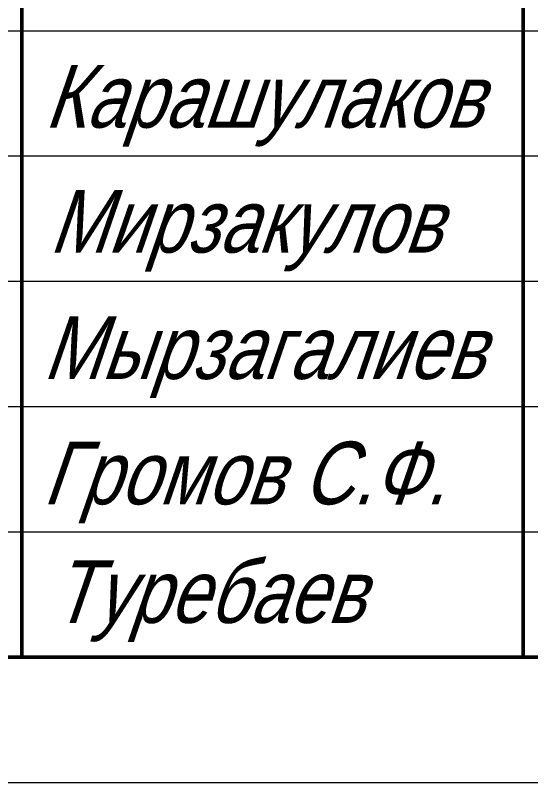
# Model space of a CAD drawing. Header units: millimetres. Extents: x 1949 to 134543, y 1145 to 48705.
# Drawn here: x 42699 to 43521, y 1145 to 2370 of the extents above; entities that cross this region are included whole.
import ezdxf
from ezdxf.enums import TextEntityAlignment as Align

# ---------------------------------------------------------------- set-up
doc = ezdxf.new("R2010")
doc.units = ezdxf.units.MM
doc.layers.add('STANDARD', color=18, linetype='Continuous', lineweight=25, true_color=0x000000)
doc.styles.add('ARIAL', font='arial.ttf')

# ---------------------------------------------------------------- blocks, each defined once
blk = doc.blocks.new('*U220')
at = {"lineweight": 0}
blk.add_lwpolyline([(-1184, -5), (5, -5), (5, 836), (-1184, 836)], close=True, dxfattribs=at)
at = {"color": 0, "linetype": 'Continuous', "lineweight": 50}
blk.add_lwpolyline([(-1164, 831), (0, 831), (0, 0), (-1164, 0)], close=True, dxfattribs=at)
at = {"layer": 'STANDARD', "color": 0, "linetype": 'Continuous', "lineweight": 50}
for p, q in [((-165, 55), (-165, 0)), ((-145, 0), (-145, 55))]:
    blk.add_line(p, q, dxfattribs=at)
at = {"layer": 'STANDARD', "color": 0, "linetype": 'Continuous', "lineweight": 13}
for p, q in [((-185, 25), (-120, 25)), ((-185, 20), (-120, 20)), ((-185, 15), (-120, 15)), ((-185, 10), (-120, 10)), ((-185, 5), (-120, 5)), ((0, 0), (-185, 0))]:
    blk.add_line(p, q, dxfattribs=at)
at = {"layer": 'STANDARD', "color": 0, "linetype": 'Continuous', "lineweight": 13, "style": 'ARIAL', "oblique": 19}
for s, width, p, p2 in [('Карашулаков', 0.804339, (-164.106, 21.131), (-146.639, 21.131)), ('Мирзакулов', 0.803522, (-163.923, 16.146), (-148.289, 16.146)), ('Мырзагалиев', 0.80335, (-164.174, 11.103), (-146.574, 11.103)), ('Громов С.Ф.  ', 0.799864, (-164.174, 6.103), (-146.574, 6.103))]:
    blk.add_text(s, height=2.5, dxfattribs=dict(at, width=width)).set_placement(p, p2, align=Align.FIT)
at = {"layer": 'STANDARD', "color": 0, "linetype": 'Continuous', "lineweight": 35, "style": 'ARIAL', "oblique": 19, "width": 0.804053}
blk.add_text('Туребаев', height=2.5, dxfattribs=at).set_placement((-163.819, 1.371), (-151.352, 1.371), align=Align.FIT)

msp = doc.modelspace()

# ---------------------------------------------------------------- block references
at = {"xscale": 40, "yscale": 40, "zscale": 40}
msp.add_blockref('*U220', (49308.8, 1345.1), dxfattribs=at)

doc.saveas('drawing.dxf')
